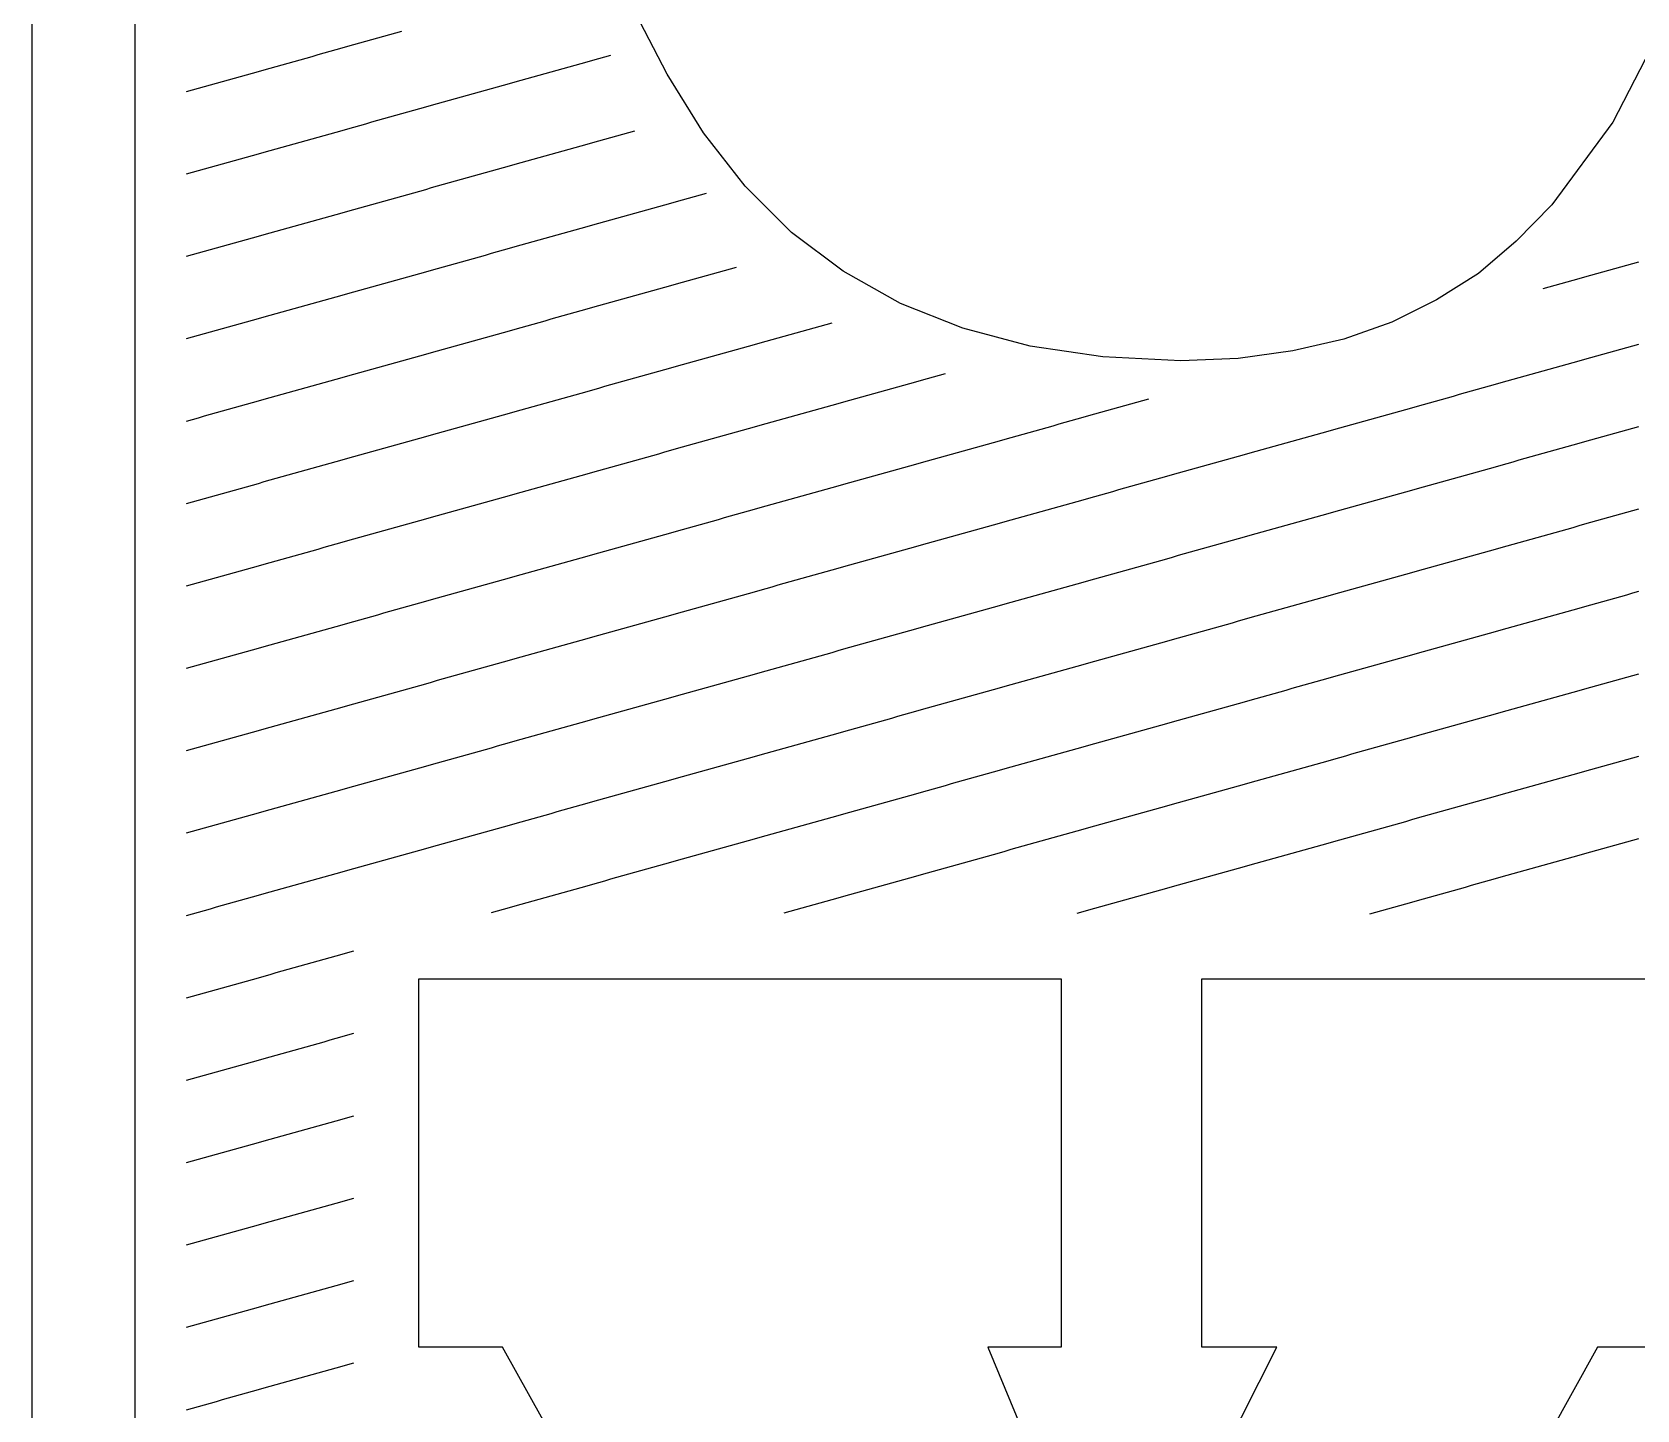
# Model space of a CAD drawing. Header units: millimetres. Extents: x 7 to 193, y 7 to 313.
# Drawn here: x 7 to 69.3, y 179.2 to 232.7 of the extents above; entities that cross this region are included whole.
import ezdxf

# ---------------------------------------------------------------- set-up
doc = ezdxf.new("R2010")
doc.units = ezdxf.units.MM
doc.layers.add('STUDY_GUIDES', color=7, linetype='Continuous')
doc.layers.add('STUDY_LETTER_BOUNDARY', color=7, linetype='Continuous')

msp = doc.modelspace()

# ---------------------------------------------------------------- linework, layer by layer
at = {"layer": 'STUDY_GUIDES'}
for points in [[(7, 19), (7, 301)], [(11, 20), (11, 300)], [(13, 230.44), (13.232, 230.505), (13.464, 230.5699), (13.696, 230.6349), (13.928, 230.6998), (14.16, 230.7648), (14.392, 230.8298), (14.624, 230.8947), (14.856, 230.9597), (15.088, 231.0246), (15.32, 231.0896), (15.552, 231.1546), (15.784, 231.2195), (16.016, 231.2845), (16.248, 231.3494), (16.48, 231.4144), (16.712, 231.4794), (16.944, 231.5443), (17.176, 231.6093), (17.408, 231.6742), (17.64, 231.7392), (17.872, 231.8042), (18.104, 231.8691), (18.336, 231.9341), (18.568, 231.999), (18.8, 232.064), (19.032, 232.129), (19.264, 232.1939), (19.496, 232.2589), (19.728, 232.3238), (19.96, 232.3888), (20.192, 232.4538), (20.424, 232.5187), (20.656, 232.5837), (20.888, 232.6486), (21.12, 232.7136), (21.352, 232.7786)], [(13, 227.24), (13.232, 227.305), (13.464, 227.3699), (13.696, 227.4349), (13.928, 227.4998), (14.16, 227.5648), (14.392, 227.6298), (14.624, 227.6947), (14.856, 227.7597), (15.088, 227.8246), (15.32, 227.8896), (15.552, 227.9546), (15.784, 228.0195), (16.016, 228.0845), (16.248, 228.1494), (16.48, 228.2144), (16.712, 228.2794), (16.944, 228.3443), (17.176, 228.4093), (17.408, 228.4742), (17.64, 228.5392), (17.872, 228.6042), (18.104, 228.6691), (18.336, 228.7341), (18.568, 228.799), (18.8, 228.864), (19.032, 228.929), (19.264, 228.9939), (19.496, 229.0589), (19.728, 229.1238), (19.96, 229.1888), (20.192, 229.2538), (20.424, 229.3187), (20.656, 229.3837), (20.888, 229.4486), (21.12, 229.5136), (21.352, 229.5786), (21.584, 229.6435), (21.816, 229.7085), (22.048, 229.7734), (22.28, 229.8384), (22.512, 229.9034), (22.744, 229.9683), (22.976, 230.0333), (23.208, 230.0982), (23.44, 230.1632), (23.672, 230.2282), (23.904, 230.2931), (24.136, 230.3581), (24.368, 230.423), (24.6, 230.488), (24.832, 230.553), (25.064, 230.6179), (25.296, 230.6829), (25.528, 230.7478), (25.76, 230.8128), (25.992, 230.8778), (26.224, 230.9427), (26.456, 231.0077), (26.688, 231.0726), (26.92, 231.1376), (27.152, 231.2026), (27.384, 231.2675), (27.616, 231.3325), (27.848, 231.3974), (28.08, 231.4624), (28.312, 231.5274), (28.544, 231.5923), (28.776, 231.6573), (29.008, 231.7222), (29.24, 231.7872), (29.472, 231.8522)], [(13, 224.04), (13.232, 224.105), (13.464, 224.1699), (13.696, 224.2349), (13.928, 224.2998), (14.16, 224.3648), (14.392, 224.4298), (14.624, 224.4947), (14.856, 224.5597), (15.088, 224.6246), (15.32, 224.6896), (15.552, 224.7546), (15.784, 224.8195), (16.016, 224.8845), (16.248, 224.9494), (16.48, 225.0144), (16.712, 225.0794), (16.944, 225.1443), (17.176, 225.2093), (17.408, 225.2742), (17.64, 225.3392), (17.872, 225.4042), (18.104, 225.4691), (18.336, 225.5341), (18.568, 225.599), (18.8, 225.664), (19.032, 225.729), (19.264, 225.7939), (19.496, 225.8589), (19.728, 225.9238), (19.96, 225.9888), (20.192, 226.0538), (20.424, 226.1187), (20.656, 226.1837), (20.888, 226.2486), (21.12, 226.3136), (21.352, 226.3786), (21.584, 226.4435), (21.816, 226.5085), (22.048, 226.5734), (22.28, 226.6384), (22.512, 226.7034), (22.744, 226.7683), (22.976, 226.8333), (23.208, 226.8982), (23.44, 226.9632), (23.672, 227.0282), (23.904, 227.0931), (24.136, 227.1581), (24.368, 227.223), (24.6, 227.288), (24.832, 227.353), (25.064, 227.4179), (25.296, 227.4829), (25.528, 227.5478), (25.76, 227.6128), (25.992, 227.6778), (26.224, 227.7427), (26.456, 227.8077), (26.688, 227.8726), (26.92, 227.9376), (27.152, 228.0026), (27.384, 228.0675), (27.616, 228.1325), (27.848, 228.1974), (28.08, 228.2624), (28.312, 228.3274), (28.544, 228.3923), (28.776, 228.4573), (29.008, 228.5222), (29.24, 228.5872), (29.472, 228.6522), (29.704, 228.7171), (29.936, 228.7821), (30.168, 228.847), (30.4, 228.912)], [(13, 220.84), (13.232, 220.905), (13.464, 220.9699), (13.696, 221.0349), (13.928, 221.0998), (14.16, 221.1648), (14.392, 221.2298), (14.624, 221.2947), (14.856, 221.3597), (15.088, 221.4246), (15.32, 221.4896), (15.552, 221.5546), (15.784, 221.6195), (16.016, 221.6845), (16.248, 221.7494), (16.48, 221.8144), (16.712, 221.8794), (16.944, 221.9443), (17.176, 222.0093), (17.408, 222.0742), (17.64, 222.1392), (17.872, 222.2042), (18.104, 222.2691), (18.336, 222.3341), (18.568, 222.399), (18.8, 222.464), (19.032, 222.529), (19.264, 222.5939), (19.496, 222.6589), (19.728, 222.7238), (19.96, 222.7888), (20.192, 222.8538), (20.424, 222.9187), (20.656, 222.9837), (20.888, 223.0486), (21.12, 223.1136), (21.352, 223.1786), (21.584, 223.2435), (21.816, 223.3085), (22.048, 223.3734), (22.28, 223.4384), (22.512, 223.5034), (22.744, 223.5683), (22.976, 223.6333), (23.208, 223.6982), (23.44, 223.7632), (23.672, 223.8282), (23.904, 223.8931), (24.136, 223.9581), (24.368, 224.023), (24.6, 224.088), (24.832, 224.153), (25.064, 224.2179), (25.296, 224.2829), (25.528, 224.3478), (25.76, 224.4128), (25.992, 224.4778), (26.224, 224.5427), (26.456, 224.6077), (26.688, 224.6726), (26.92, 224.7376), (27.152, 224.8026), (27.384, 224.8675), (27.616, 224.9325), (27.848, 224.9974), (28.08, 225.0624), (28.312, 225.1274), (28.544, 225.1923), (28.776, 225.2573), (29.008, 225.3222), (29.24, 225.3872), (29.472, 225.4522), (29.704, 225.5171), (29.936, 225.5821), (30.168, 225.647), (30.4, 225.712), (30.632, 225.777), (30.864, 225.8419), (31.096, 225.9069), (31.328, 225.9718), (31.56, 226.0368), (31.792, 226.1018), (32.024, 226.1667), (32.256, 226.2317), (32.488, 226.2966), (32.72, 226.3616), (32.952, 226.4266), (33.184, 226.4915)], [(65.664, 222.7859), (65.896, 222.8509), (66.128, 222.9158), (66.36, 222.9808), (66.592, 223.0458), (66.824, 223.1107), (67.056, 223.1757), (67.288, 223.2406), (67.52, 223.3056), (67.752, 223.3706), (67.984, 223.4355), (68.216, 223.5005), (68.448, 223.5654), (68.68, 223.6304), (68.912, 223.6954), (69.144, 223.7603), (69.376, 223.8253)], [(13, 217.64), (13.232, 217.705), (13.464, 217.7699), (13.696, 217.8349), (13.928, 217.8998), (14.16, 217.9648), (14.392, 218.0298), (14.624, 218.0947), (14.856, 218.1597), (15.088, 218.2246), (15.32, 218.2896), (15.552, 218.3546), (15.784, 218.4195), (16.016, 218.4845), (16.248, 218.5494), (16.48, 218.6144), (16.712, 218.6794), (16.944, 218.7443), (17.176, 218.8093), (17.408, 218.8742), (17.64, 218.9392), (17.872, 219.0042), (18.104, 219.0691), (18.336, 219.1341), (18.568, 219.199), (18.8, 219.264), (19.032, 219.329), (19.264, 219.3939), (19.496, 219.4589), (19.728, 219.5238), (19.96, 219.5888), (20.192, 219.6538), (20.424, 219.7187), (20.656, 219.7837), (20.888, 219.8486), (21.12, 219.9136), (21.352, 219.9786), (21.584, 220.0435), (21.816, 220.1085), (22.048, 220.1734), (22.28, 220.2384), (22.512, 220.3034), (22.744, 220.3683), (22.976, 220.4333), (23.208, 220.4982), (23.44, 220.5632), (23.672, 220.6282), (23.904, 220.6931), (24.136, 220.7581), (24.368, 220.823), (24.6, 220.888), (24.832, 220.953), (25.064, 221.0179), (25.296, 221.0829), (25.528, 221.1478), (25.76, 221.2128), (25.992, 221.2778), (26.224, 221.3427), (26.456, 221.4077), (26.688, 221.4726), (26.92, 221.5376), (27.152, 221.6026), (27.384, 221.6675), (27.616, 221.7325), (27.848, 221.7974), (28.08, 221.8624), (28.312, 221.9274), (28.544, 221.9923), (28.776, 222.0573), (29.008, 222.1222), (29.24, 222.1872), (29.472, 222.2522), (29.704, 222.3171), (29.936, 222.3821), (30.168, 222.447), (30.4, 222.512), (30.632, 222.577), (30.864, 222.6419), (31.096, 222.7069), (31.328, 222.7718), (31.56, 222.8368), (31.792, 222.9018), (32.024, 222.9667), (32.256, 223.0317), (32.488, 223.0966), (32.72, 223.1616), (32.952, 223.2266), (33.184, 223.2915), (33.416, 223.3565), (33.648, 223.4214), (33.88, 223.4864), (34.112, 223.5514), (34.344, 223.6163)], [(13, 214.44), (13.232, 214.505), (13.464, 214.5699), (13.696, 214.6349), (13.928, 214.6998), (14.16, 214.7648), (14.392, 214.8298), (14.624, 214.8947), (14.856, 214.9597), (15.088, 215.0246), (15.32, 215.0896), (15.552, 215.1546), (15.784, 215.2195), (16.016, 215.2845), (16.248, 215.3494), (16.48, 215.4144), (16.712, 215.4794), (16.944, 215.5443), (17.176, 215.6093), (17.408, 215.6742), (17.64, 215.7392), (17.872, 215.8042), (18.104, 215.8691), (18.336, 215.9341), (18.568, 215.999), (18.8, 216.064), (19.032, 216.129), (19.264, 216.1939), (19.496, 216.2589), (19.728, 216.3238), (19.96, 216.3888), (20.192, 216.4538), (20.424, 216.5187), (20.656, 216.5837), (20.888, 216.6486), (21.12, 216.7136), (21.352, 216.7786), (21.584, 216.8435), (21.816, 216.9085), (22.048, 216.9734), (22.28, 217.0384), (22.512, 217.1034), (22.744, 217.1683), (22.976, 217.2333), (23.208, 217.2982), (23.44, 217.3632), (23.672, 217.4282), (23.904, 217.4931), (24.136, 217.5581), (24.368, 217.623), (24.6, 217.688), (24.832, 217.753), (25.064, 217.8179), (25.296, 217.8829), (25.528, 217.9478), (25.76, 218.0128), (25.992, 218.0778), (26.224, 218.1427), (26.456, 218.2077), (26.688, 218.2726), (26.92, 218.3376), (27.152, 218.4026), (27.384, 218.4675), (27.616, 218.5325), (27.848, 218.5974), (28.08, 218.6624), (28.312, 218.7274), (28.544, 218.7923), (28.776, 218.8573), (29.008, 218.9222), (29.24, 218.9872), (29.472, 219.0522), (29.704, 219.1171), (29.936, 219.1821), (30.168, 219.247), (30.4, 219.312), (30.632, 219.377), (30.864, 219.4419), (31.096, 219.5069), (31.328, 219.5718), (31.56, 219.6368), (31.792, 219.7018), (32.024, 219.7667), (32.256, 219.8317), (32.488, 219.8966), (32.72, 219.9616), (32.952, 220.0266), (33.184, 220.0915), (33.416, 220.1565), (33.648, 220.2214), (33.88, 220.2864), (34.112, 220.3514), (34.344, 220.4163), (34.576, 220.4813), (34.808, 220.5462), (35.04, 220.6112), (35.272, 220.6762), (35.504, 220.7411), (35.736, 220.8061), (35.968, 220.871), (36.2, 220.936), (36.432, 221.001), (36.664, 221.0659), (36.896, 221.1309), (37.128, 221.1958), (37.36, 221.2608), (37.592, 221.3258), (37.824, 221.3907), (38.056, 221.4557)], [(13, 204.84), (13.232, 204.905), (13.464, 204.9699), (13.696, 205.0349), (13.928, 205.0998), (14.16, 205.1648), (14.392, 205.2298), (14.624, 205.2947), (14.856, 205.3597), (15.088, 205.4246), (15.32, 205.4896), (15.552, 205.5546), (15.784, 205.6195), (16.016, 205.6845), (16.248, 205.7494), (16.48, 205.8144), (16.712, 205.8794), (16.944, 205.9443), (17.176, 206.0093), (17.408, 206.0742), (17.64, 206.1392), (17.872, 206.2042), (18.104, 206.2691), (18.336, 206.3341), (18.568, 206.399), (18.8, 206.464), (19.032, 206.529), (19.264, 206.5939), (19.496, 206.6589), (19.728, 206.7238), (19.96, 206.7888), (20.192, 206.8538), (20.424, 206.9187), (20.656, 206.9837), (20.888, 207.0486), (21.12, 207.1136), (21.352, 207.1786), (21.584, 207.2435), (21.816, 207.3085), (22.048, 207.3734), (22.28, 207.4384), (22.512, 207.5034), (22.744, 207.5683), (22.976, 207.6333), (23.208, 207.6982), (23.44, 207.7632), (23.672, 207.8282), (23.904, 207.8931), (24.136, 207.9581), (24.368, 208.023), (24.6, 208.088), (24.832, 208.153), (25.064, 208.2179), (25.296, 208.2829), (25.528, 208.3478), (25.76, 208.4128), (25.992, 208.4778), (26.224, 208.5427), (26.456, 208.6077), (26.688, 208.6726), (26.92, 208.7376), (27.152, 208.8026), (27.384, 208.8675), (27.616, 208.9325), (27.848, 208.9974), (28.08, 209.0624), (28.312, 209.1274), (28.544, 209.1923), (28.776, 209.2573), (29.008, 209.3222), (29.24, 209.3872), (29.472, 209.4522), (29.704, 209.5171), (29.936, 209.5821), (30.168, 209.647), (30.4, 209.712), (30.632, 209.777), (30.864, 209.8419), (31.096, 209.9069), (31.328, 209.9718), (31.56, 210.0368), (31.792, 210.1018), (32.024, 210.1667), (32.256, 210.2317), (32.488, 210.2966), (32.72, 210.3616), (32.952, 210.4266), (33.184, 210.4915), (33.416, 210.5565), (33.648, 210.6214), (33.88, 210.6864), (34.112, 210.7514), (34.344, 210.8163), (34.576, 210.8813), (34.808, 210.9462), (35.04, 211.0112), (35.272, 211.0762), (35.504, 211.1411), (35.736, 211.2061), (35.968, 211.271), (36.2, 211.336), (36.432, 211.401), (36.664, 211.4659), (36.896, 211.5309), (37.128, 211.5958), (37.36, 211.6608), (37.592, 211.7258), (37.824, 211.7907), (38.056, 211.8557), (38.288, 211.9206), (38.52, 211.9856), (38.752, 212.0506), (38.984, 212.1155), (39.216, 212.1805), (39.448, 212.2454), (39.68, 212.3104), (39.912, 212.3754), (40.144, 212.4403), (40.376, 212.5053), (40.608, 212.5702), (40.84, 212.6352), (41.072, 212.7002), (41.304, 212.7651), (41.536, 212.8301), (41.768, 212.895), (42, 212.96), (42.232, 213.025), (42.464, 213.0899), (42.696, 213.1549), (42.928, 213.2198), (43.16, 213.2848), (43.392, 213.3498), (43.624, 213.4147), (43.856, 213.4797), (44.088, 213.5446), (44.32, 213.6096), (44.552, 213.6746), (44.784, 213.7395), (45.016, 213.8045), (45.248, 213.8694), (45.48, 213.9344), (45.712, 213.9994), (45.944, 214.0643), (46.176, 214.1293), (46.408, 214.1942), (46.64, 214.2592), (46.872, 214.3242), (47.104, 214.3891), (47.336, 214.4541), (47.568, 214.519), (47.8, 214.584), (48.032, 214.649), (48.264, 214.7139), (48.496, 214.7789), (48.728, 214.8438), (48.96, 214.9088), (49.192, 214.9738), (49.424, 215.0387), (49.656, 215.1037), (49.888, 215.1686), (50.12, 215.2336), (50.352, 215.2986), (50.584, 215.3635), (50.816, 215.4285), (51.048, 215.4934), (51.28, 215.5584), (51.512, 215.6234), (51.744, 215.6883), (51.976, 215.7533), (52.208, 215.8182), (52.44, 215.8832), (52.672, 215.9482), (52.904, 216.0131), (53.136, 216.0781), (53.368, 216.143), (53.6, 216.208), (53.832, 216.273), (54.064, 216.3379), (54.296, 216.4029), (54.528, 216.4678), (54.76, 216.5328), (54.992, 216.5978), (55.224, 216.6627), (55.456, 216.7277), (55.688, 216.7926), (55.92, 216.8576), (56.152, 216.9226), (56.384, 216.9875), (56.616, 217.0525), (56.848, 217.1174), (57.08, 217.1824), (57.312, 217.2474), (57.544, 217.3123), (57.776, 217.3773), (58.008, 217.4422), (58.24, 217.5072), (58.472, 217.5722), (58.704, 217.6371), (58.936, 217.7021), (59.168, 217.767), (59.4, 217.832), (59.632, 217.897), (59.864, 217.9619), (60.096, 218.0269), (60.328, 218.0918), (60.56, 218.1568), (60.792, 218.2218), (61.024, 218.2867), (61.256, 218.3517), (61.488, 218.4166), (61.72, 218.4816), (61.952, 218.5466), (62.184, 218.6115), (62.416, 218.6765), (62.648, 218.7414), (62.88, 218.8064), (63.112, 218.8714), (63.344, 218.9363), (63.576, 219.0013), (63.808, 219.0662), (64.04, 219.1312), (64.272, 219.1962), (64.504, 219.2611), (64.736, 219.3261), (64.968, 219.391), (65.2, 219.456), (65.432, 219.521), (65.664, 219.5859), (65.896, 219.6509), (66.128, 219.7158), (66.36, 219.7808), (66.592, 219.8458), (66.824, 219.9107), (67.056, 219.9757), (67.288, 220.0406), (67.52, 220.1056), (67.752, 220.1706), (67.984, 220.2355), (68.216, 220.3005), (68.448, 220.3654), (68.68, 220.4304), (68.912, 220.4954), (69.144, 220.5603), (69.376, 220.6253)], [(13, 211.24), (13.232, 211.305), (13.464, 211.3699), (13.696, 211.4349), (13.928, 211.4998), (14.16, 211.5648), (14.392, 211.6298), (14.624, 211.6947), (14.856, 211.7597), (15.088, 211.8246), (15.32, 211.8896), (15.552, 211.9546), (15.784, 212.0195), (16.016, 212.0845), (16.248, 212.1494), (16.48, 212.2144), (16.712, 212.2794), (16.944, 212.3443), (17.176, 212.4093), (17.408, 212.4742), (17.64, 212.5392), (17.872, 212.6042), (18.104, 212.6691), (18.336, 212.7341), (18.568, 212.799), (18.8, 212.864), (19.032, 212.929), (19.264, 212.9939), (19.496, 213.0589), (19.728, 213.1238), (19.96, 213.1888), (20.192, 213.2538), (20.424, 213.3187), (20.656, 213.3837), (20.888, 213.4486), (21.12, 213.5136), (21.352, 213.5786), (21.584, 213.6435), (21.816, 213.7085), (22.048, 213.7734), (22.28, 213.8384), (22.512, 213.9034), (22.744, 213.9683), (22.976, 214.0333), (23.208, 214.0982), (23.44, 214.1632), (23.672, 214.2282), (23.904, 214.2931), (24.136, 214.3581), (24.368, 214.423), (24.6, 214.488), (24.832, 214.553), (25.064, 214.6179), (25.296, 214.6829), (25.528, 214.7478), (25.76, 214.8128), (25.992, 214.8778), (26.224, 214.9427), (26.456, 215.0077), (26.688, 215.0726), (26.92, 215.1376), (27.152, 215.2026), (27.384, 215.2675), (27.616, 215.3325), (27.848, 215.3974), (28.08, 215.4624), (28.312, 215.5274), (28.544, 215.5923), (28.776, 215.6573), (29.008, 215.7222), (29.24, 215.7872), (29.472, 215.8522), (29.704, 215.9171), (29.936, 215.9821), (30.168, 216.047), (30.4, 216.112), (30.632, 216.177), (30.864, 216.2419), (31.096, 216.3069), (31.328, 216.3718), (31.56, 216.4368), (31.792, 216.5018), (32.024, 216.5667), (32.256, 216.6317), (32.488, 216.6966), (32.72, 216.7616), (32.952, 216.8266), (33.184, 216.8915), (33.416, 216.9565), (33.648, 217.0214), (33.88, 217.0864), (34.112, 217.1514), (34.344, 217.2163), (34.576, 217.2813), (34.808, 217.3462), (35.04, 217.4112), (35.272, 217.4762), (35.504, 217.5411), (35.736, 217.6061), (35.968, 217.671), (36.2, 217.736), (36.432, 217.801), (36.664, 217.8659), (36.896, 217.9309), (37.128, 217.9958), (37.36, 218.0608), (37.592, 218.1258), (37.824, 218.1907), (38.056, 218.2557), (38.288, 218.3206), (38.52, 218.3856), (38.752, 218.4506), (38.984, 218.5155), (39.216, 218.5805), (39.448, 218.6454), (39.68, 218.7104), (39.912, 218.7754), (40.144, 218.8403), (40.376, 218.9053), (40.608, 218.9702), (40.84, 219.0352), (41.072, 219.1002), (41.304, 219.1651), (41.536, 219.2301), (41.768, 219.295), (42, 219.36), (42.232, 219.425), (42.464, 219.4899)], [(13, 208.04), (13.232, 208.105), (13.464, 208.1699), (13.696, 208.2349), (13.928, 208.2998), (14.16, 208.3648), (14.392, 208.4298), (14.624, 208.4947), (14.856, 208.5597), (15.088, 208.6246), (15.32, 208.6896), (15.552, 208.7546), (15.784, 208.8195), (16.016, 208.8845), (16.248, 208.9494), (16.48, 209.0144), (16.712, 209.0794), (16.944, 209.1443), (17.176, 209.2093), (17.408, 209.2742), (17.64, 209.3392), (17.872, 209.4042), (18.104, 209.4691), (18.336, 209.5341), (18.568, 209.599), (18.8, 209.664), (19.032, 209.729), (19.264, 209.7939), (19.496, 209.8589), (19.728, 209.9238), (19.96, 209.9888), (20.192, 210.0538), (20.424, 210.1187), (20.656, 210.1837), (20.888, 210.2486), (21.12, 210.3136), (21.352, 210.3786), (21.584, 210.4435), (21.816, 210.5085), (22.048, 210.5734), (22.28, 210.6384), (22.512, 210.7034), (22.744, 210.7683), (22.976, 210.8333), (23.208, 210.8982), (23.44, 210.9632), (23.672, 211.0282), (23.904, 211.0931), (24.136, 211.1581), (24.368, 211.223), (24.6, 211.288), (24.832, 211.353), (25.064, 211.4179), (25.296, 211.4829), (25.528, 211.5478), (25.76, 211.6128), (25.992, 211.6778), (26.224, 211.7427), (26.456, 211.8077), (26.688, 211.8726), (26.92, 211.9376), (27.152, 212.0026), (27.384, 212.0675), (27.616, 212.1325), (27.848, 212.1974), (28.08, 212.2624), (28.312, 212.3274), (28.544, 212.3923), (28.776, 212.4573), (29.008, 212.5222), (29.24, 212.5872), (29.472, 212.6522), (29.704, 212.7171), (29.936, 212.7821), (30.168, 212.847), (30.4, 212.912), (30.632, 212.977), (30.864, 213.0419), (31.096, 213.1069), (31.328, 213.1718), (31.56, 213.2368), (31.792, 213.3018), (32.024, 213.3667), (32.256, 213.4317), (32.488, 213.4966), (32.72, 213.5616), (32.952, 213.6266), (33.184, 213.6915), (33.416, 213.7565), (33.648, 213.8214), (33.88, 213.8864), (34.112, 213.9514), (34.344, 214.0163), (34.576, 214.0813), (34.808, 214.1462), (35.04, 214.2112), (35.272, 214.2762), (35.504, 214.3411), (35.736, 214.4061), (35.968, 214.471), (36.2, 214.536), (36.432, 214.601), (36.664, 214.6659), (36.896, 214.7309), (37.128, 214.7958), (37.36, 214.8608), (37.592, 214.9258), (37.824, 214.9907), (38.056, 215.0557), (38.288, 215.1206), (38.52, 215.1856), (38.752, 215.2506), (38.984, 215.3155), (39.216, 215.3805), (39.448, 215.4454), (39.68, 215.5104), (39.912, 215.5754), (40.144, 215.6403), (40.376, 215.7053), (40.608, 215.7702), (40.84, 215.8352), (41.072, 215.9002), (41.304, 215.9651), (41.536, 216.0301), (41.768, 216.095), (42, 216.16), (42.232, 216.225), (42.464, 216.2899), (42.696, 216.3549), (42.928, 216.4198), (43.16, 216.4848), (43.392, 216.5498), (43.624, 216.6147), (43.856, 216.6797), (44.088, 216.7446), (44.32, 216.8096), (44.552, 216.8746), (44.784, 216.9395), (45.016, 217.0045), (45.248, 217.0694), (45.48, 217.1344), (45.712, 217.1994), (45.944, 217.2643), (46.176, 217.3293), (46.408, 217.3942), (46.64, 217.4592), (46.872, 217.5242), (47.104, 217.5891), (47.336, 217.6541), (47.568, 217.719), (47.8, 217.784), (48.032, 217.849), (48.264, 217.9139), (48.496, 217.9789), (48.728, 218.0438), (48.96, 218.1088), (49.192, 218.1738), (49.424, 218.2387), (49.656, 218.3037), (49.888, 218.3686), (50.12, 218.4336), (50.352, 218.4986)], [(13, 201.64), (13.232, 201.705), (13.464, 201.7699), (13.696, 201.8349), (13.928, 201.8998), (14.16, 201.9648), (14.392, 202.0298), (14.624, 202.0947), (14.856, 202.1597), (15.088, 202.2246), (15.32, 202.2896), (15.552, 202.3546), (15.784, 202.4195), (16.016, 202.4845), (16.248, 202.5494), (16.48, 202.6144), (16.712, 202.6794), (16.944, 202.7443), (17.176, 202.8093), (17.408, 202.8742), (17.64, 202.9392), (17.872, 203.0042), (18.104, 203.0691), (18.336, 203.1341), (18.568, 203.199), (18.8, 203.264), (19.032, 203.329), (19.264, 203.3939), (19.496, 203.4589), (19.728, 203.5238), (19.96, 203.5888), (20.192, 203.6538), (20.424, 203.7187), (20.656, 203.7837), (20.888, 203.8486), (21.12, 203.9136), (21.352, 203.9786), (21.584, 204.0435), (21.816, 204.1085), (22.048, 204.1734), (22.28, 204.2384), (22.512, 204.3034), (22.744, 204.3683), (22.976, 204.4333), (23.208, 204.4982), (23.44, 204.5632), (23.672, 204.6282), (23.904, 204.6931), (24.136, 204.7581), (24.368, 204.823), (24.6, 204.888), (24.832, 204.953), (25.064, 205.0179), (25.296, 205.0829), (25.528, 205.1478), (25.76, 205.2128), (25.992, 205.2778), (26.224, 205.3427), (26.456, 205.4077), (26.688, 205.4726), (26.92, 205.5376), (27.152, 205.6026), (27.384, 205.6675), (27.616, 205.7325), (27.848, 205.7974), (28.08, 205.8624), (28.312, 205.9274), (28.544, 205.9923), (28.776, 206.0573), (29.008, 206.1222), (29.24, 206.1872), (29.472, 206.2522), (29.704, 206.3171), (29.936, 206.3821), (30.168, 206.447), (30.4, 206.512), (30.632, 206.577), (30.864, 206.6419), (31.096, 206.7069), (31.328, 206.7718), (31.56, 206.8368), (31.792, 206.9018), (32.024, 206.9667), (32.256, 207.0317), (32.488, 207.0966), (32.72, 207.1616), (32.952, 207.2266), (33.184, 207.2915), (33.416, 207.3565), (33.648, 207.4214), (33.88, 207.4864), (34.112, 207.5514), (34.344, 207.6163), (34.576, 207.6813), (34.808, 207.7462), (35.04, 207.8112), (35.272, 207.8762), (35.504, 207.9411), (35.736, 208.0061), (35.968, 208.071), (36.2, 208.136), (36.432, 208.201), (36.664, 208.2659), (36.896, 208.3309), (37.128, 208.3958), (37.36, 208.4608), (37.592, 208.5258), (37.824, 208.5907), (38.056, 208.6557), (38.288, 208.7206), (38.52, 208.7856), (38.752, 208.8506), (38.984, 208.9155), (39.216, 208.9805), (39.448, 209.0454), (39.68, 209.1104), (39.912, 209.1754), (40.144, 209.2403), (40.376, 209.3053), (40.608, 209.3702), (40.84, 209.4352), (41.072, 209.5002), (41.304, 209.5651), (41.536, 209.6301), (41.768, 209.695), (42, 209.76), (42.232, 209.825), (42.464, 209.8899), (42.696, 209.9549), (42.928, 210.0198), (43.16, 210.0848), (43.392, 210.1498), (43.624, 210.2147), (43.856, 210.2797), (44.088, 210.3446), (44.32, 210.4096), (44.552, 210.4746), (44.784, 210.5395), (45.016, 210.6045), (45.248, 210.6694), (45.48, 210.7344), (45.712, 210.7994), (45.944, 210.8643), (46.176, 210.9293), (46.408, 210.9942), (46.64, 211.0592), (46.872, 211.1242), (47.104, 211.1891), (47.336, 211.2541), (47.568, 211.319), (47.8, 211.384), (48.032, 211.449), (48.264, 211.5139), (48.496, 211.5789), (48.728, 211.6438), (48.96, 211.7088), (49.192, 211.7738), (49.424, 211.8387), (49.656, 211.9037), (49.888, 211.9686), (50.12, 212.0336), (50.352, 212.0986), (50.584, 212.1635), (50.816, 212.2285), (51.048, 212.2934), (51.28, 212.3584), (51.512, 212.4234), (51.744, 212.4883), (51.976, 212.5533), (52.208, 212.6182), (52.44, 212.6832), (52.672, 212.7482), (52.904, 212.8131), (53.136, 212.8781), (53.368, 212.943), (53.6, 213.008), (53.832, 213.073), (54.064, 213.1379), (54.296, 213.2029), (54.528, 213.2678), (54.76, 213.3328), (54.992, 213.3978), (55.224, 213.4627), (55.456, 213.5277), (55.688, 213.5926), (55.92, 213.6576), (56.152, 213.7226), (56.384, 213.7875), (56.616, 213.8525), (56.848, 213.9174), (57.08, 213.9824), (57.312, 214.0474), (57.544, 214.1123), (57.776, 214.1773), (58.008, 214.2422), (58.24, 214.3072), (58.472, 214.3722), (58.704, 214.4371), (58.936, 214.5021), (59.168, 214.567), (59.4, 214.632), (59.632, 214.697), (59.864, 214.7619), (60.096, 214.8269), (60.328, 214.8918), (60.56, 214.9568), (60.792, 215.0218), (61.024, 215.0867), (61.256, 215.1517), (61.488, 215.2166), (61.72, 215.2816), (61.952, 215.3466), (62.184, 215.4115), (62.416, 215.4765), (62.648, 215.5414), (62.88, 215.6064), (63.112, 215.6714), (63.344, 215.7363), (63.576, 215.8013), (63.808, 215.8662), (64.04, 215.9312), (64.272, 215.9962), (64.504, 216.0611), (64.736, 216.1261), (64.968, 216.191), (65.2, 216.256), (65.432, 216.321), (65.664, 216.3859), (65.896, 216.4509), (66.128, 216.5158), (66.36, 216.5808), (66.592, 216.6458), (66.824, 216.7107), (67.056, 216.7757), (67.288, 216.8406), (67.52, 216.9056), (67.752, 216.9706), (67.984, 217.0355), (68.216, 217.1005), (68.448, 217.1654), (68.68, 217.2304), (68.912, 217.2954), (69.144, 217.3603), (69.376, 217.4253)], [(13, 198.44), (13.232, 198.505), (13.464, 198.5699), (13.696, 198.6349), (13.928, 198.6998), (14.16, 198.7648), (14.392, 198.8298), (14.624, 198.8947), (14.856, 198.9597), (15.088, 199.0246), (15.32, 199.0896), (15.552, 199.1546), (15.784, 199.2195), (16.016, 199.2845), (16.248, 199.3494), (16.48, 199.4144), (16.712, 199.4794), (16.944, 199.5443), (17.176, 199.6093), (17.408, 199.6742), (17.64, 199.7392), (17.872, 199.8042), (18.104, 199.8691), (18.336, 199.9341), (18.568, 199.999), (18.8, 200.064), (19.032, 200.129), (19.264, 200.1939), (19.496, 200.2589), (19.728, 200.3238), (19.96, 200.3888), (20.192, 200.4538), (20.424, 200.5187), (20.656, 200.5837), (20.888, 200.6486), (21.12, 200.7136), (21.352, 200.7786), (21.584, 200.8435), (21.816, 200.9085), (22.048, 200.9734), (22.28, 201.0384), (22.512, 201.1034), (22.744, 201.1683), (22.976, 201.2333), (23.208, 201.2982), (23.44, 201.3632), (23.672, 201.4282), (23.904, 201.4931), (24.136, 201.5581), (24.368, 201.623), (24.6, 201.688), (24.832, 201.753), (25.064, 201.8179), (25.296, 201.8829), (25.528, 201.9478), (25.76, 202.0128), (25.992, 202.0778), (26.224, 202.1427), (26.456, 202.2077), (26.688, 202.2726), (26.92, 202.3376), (27.152, 202.4026), (27.384, 202.4675), (27.616, 202.5325), (27.848, 202.5974), (28.08, 202.6624), (28.312, 202.7274), (28.544, 202.7923), (28.776, 202.8573), (29.008, 202.9222), (29.24, 202.9872), (29.472, 203.0522), (29.704, 203.1171), (29.936, 203.1821), (30.168, 203.247), (30.4, 203.312), (30.632, 203.377), (30.864, 203.4419), (31.096, 203.5069), (31.328, 203.5718), (31.56, 203.6368), (31.792, 203.7018), (32.024, 203.7667), (32.256, 203.8317), (32.488, 203.8966), (32.72, 203.9616), (32.952, 204.0266), (33.184, 204.0915), (33.416, 204.1565), (33.648, 204.2214), (33.88, 204.2864), (34.112, 204.3514), (34.344, 204.4163), (34.576, 204.4813), (34.808, 204.5462), (35.04, 204.6112), (35.272, 204.6762), (35.504, 204.7411), (35.736, 204.8061), (35.968, 204.871), (36.2, 204.936), (36.432, 205.001), (36.664, 205.0659), (36.896, 205.1309), (37.128, 205.1958), (37.36, 205.2608), (37.592, 205.3258), (37.824, 205.3907), (38.056, 205.4557), (38.288, 205.5206), (38.52, 205.5856), (38.752, 205.6506), (38.984, 205.7155), (39.216, 205.7805), (39.448, 205.8454), (39.68, 205.9104), (39.912, 205.9754), (40.144, 206.0403), (40.376, 206.1053), (40.608, 206.1702), (40.84, 206.2352), (41.072, 206.3002), (41.304, 206.3651), (41.536, 206.4301), (41.768, 206.495), (42, 206.56), (42.232, 206.625), (42.464, 206.6899), (42.696, 206.7549), (42.928, 206.8198), (43.16, 206.8848), (43.392, 206.9498), (43.624, 207.0147), (43.856, 207.0797), (44.088, 207.1446), (44.32, 207.2096), (44.552, 207.2746), (44.784, 207.3395), (45.016, 207.4045), (45.248, 207.4694), (45.48, 207.5344), (45.712, 207.5994), (45.944, 207.6643), (46.176, 207.7293), (46.408, 207.7942), (46.64, 207.8592), (46.872, 207.9242), (47.104, 207.9891), (47.336, 208.0541), (47.568, 208.119), (47.8, 208.184), (48.032, 208.249), (48.264, 208.3139), (48.496, 208.3789), (48.728, 208.4438), (48.96, 208.5088), (49.192, 208.5738), (49.424, 208.6387), (49.656, 208.7037), (49.888, 208.7686), (50.12, 208.8336), (50.352, 208.8986), (50.584, 208.9635), (50.816, 209.0285), (51.048, 209.0934), (51.28, 209.1584), (51.512, 209.2234), (51.744, 209.2883), (51.976, 209.3533), (52.208, 209.4182), (52.44, 209.4832), (52.672, 209.5482), (52.904, 209.6131), (53.136, 209.6781), (53.368, 209.743), (53.6, 209.808), (53.832, 209.873), (54.064, 209.9379), (54.296, 210.0029), (54.528, 210.0678), (54.76, 210.1328), (54.992, 210.1978), (55.224, 210.2627), (55.456, 210.3277), (55.688, 210.3926), (55.92, 210.4576), (56.152, 210.5226), (56.384, 210.5875), (56.616, 210.6525), (56.848, 210.7174), (57.08, 210.7824), (57.312, 210.8474), (57.544, 210.9123), (57.776, 210.9773), (58.008, 211.0422), (58.24, 211.1072), (58.472, 211.1722), (58.704, 211.2371), (58.936, 211.3021), (59.168, 211.367), (59.4, 211.432), (59.632, 211.497), (59.864, 211.5619), (60.096, 211.6269), (60.328, 211.6918), (60.56, 211.7568), (60.792, 211.8218), (61.024, 211.8867), (61.256, 211.9517), (61.488, 212.0166), (61.72, 212.0816), (61.952, 212.1466), (62.184, 212.2115), (62.416, 212.2765), (62.648, 212.3414), (62.88, 212.4064), (63.112, 212.4714), (63.344, 212.5363), (63.576, 212.6013), (63.808, 212.6662), (64.04, 212.7312), (64.272, 212.7962), (64.504, 212.8611), (64.736, 212.9261), (64.968, 212.991), (65.2, 213.056), (65.432, 213.121), (65.664, 213.1859), (65.896, 213.2509), (66.128, 213.3158), (66.36, 213.3808), (66.592, 213.4458), (66.824, 213.5107), (67.056, 213.5757), (67.288, 213.6406), (67.52, 213.7056), (67.752, 213.7706), (67.984, 213.8355), (68.216, 213.9005), (68.448, 213.9654), (68.68, 214.0304), (68.912, 214.0954), (69.144, 214.1603), (69.376, 214.2253)], [(24.832, 198.553), (25.064, 198.6179), (25.296, 198.6829), (25.528, 198.7478), (25.76, 198.8128), (25.992, 198.8778), (26.224, 198.9427), (26.456, 199.0077), (26.688, 199.0726), (26.92, 199.1376), (27.152, 199.2026), (27.384, 199.2675), (27.616, 199.3325), (27.848, 199.3974), (28.08, 199.4624), (28.312, 199.5274), (28.544, 199.5923), (28.776, 199.6573), (29.008, 199.7222), (29.24, 199.7872), (29.472, 199.8522), (29.704, 199.9171), (29.936, 199.9821), (30.168, 200.047), (30.4, 200.112), (30.632, 200.177), (30.864, 200.2419), (31.096, 200.3069), (31.328, 200.3718), (31.56, 200.4368), (31.792, 200.5018), (32.024, 200.5667), (32.256, 200.6317), (32.488, 200.6966), (32.72, 200.7616), (32.952, 200.8266), (33.184, 200.8915), (33.416, 200.9565), (33.648, 201.0214), (33.88, 201.0864), (34.112, 201.1514), (34.344, 201.2163), (34.576, 201.2813), (34.808, 201.3462), (35.04, 201.4112), (35.272, 201.4762), (35.504, 201.5411), (35.736, 201.6061), (35.968, 201.671), (36.2, 201.736), (36.432, 201.801), (36.664, 201.8659), (36.896, 201.9309), (37.128, 201.9958), (37.36, 202.0608), (37.592, 202.1258), (37.824, 202.1907), (38.056, 202.2557), (38.288, 202.3206), (38.52, 202.3856), (38.752, 202.4506), (38.984, 202.5155), (39.216, 202.5805), (39.448, 202.6454), (39.68, 202.7104), (39.912, 202.7754), (40.144, 202.8403), (40.376, 202.9053), (40.608, 202.9702), (40.84, 203.0352), (41.072, 203.1002), (41.304, 203.1651), (41.536, 203.2301), (41.768, 203.295), (42, 203.36), (42.232, 203.425), (42.464, 203.4899), (42.696, 203.5549), (42.928, 203.6198), (43.16, 203.6848), (43.392, 203.7498), (43.624, 203.8147), (43.856, 203.8797), (44.088, 203.9446), (44.32, 204.0096), (44.552, 204.0746), (44.784, 204.1395), (45.016, 204.2045), (45.248, 204.2694), (45.48, 204.3344), (45.712, 204.3994), (45.944, 204.4643), (46.176, 204.5293), (46.408, 204.5942), (46.64, 204.6592), (46.872, 204.7242), (47.104, 204.7891), (47.336, 204.8541), (47.568, 204.919), (47.8, 204.984), (48.032, 205.049), (48.264, 205.1139), (48.496, 205.1789), (48.728, 205.2438), (48.96, 205.3088), (49.192, 205.3738), (49.424, 205.4387), (49.656, 205.5037), (49.888, 205.5686), (50.12, 205.6336), (50.352, 205.6986), (50.584, 205.7635), (50.816, 205.8285), (51.048, 205.8934), (51.28, 205.9584), (51.512, 206.0234), (51.744, 206.0883), (51.976, 206.1533), (52.208, 206.2182), (52.44, 206.2832), (52.672, 206.3482), (52.904, 206.4131), (53.136, 206.4781), (53.368, 206.543), (53.6, 206.608), (53.832, 206.673), (54.064, 206.7379), (54.296, 206.8029), (54.528, 206.8678), (54.76, 206.9328), (54.992, 206.9978), (55.224, 207.0627), (55.456, 207.1277), (55.688, 207.1926), (55.92, 207.2576), (56.152, 207.3226), (56.384, 207.3875), (56.616, 207.4525), (56.848, 207.5174), (57.08, 207.5824), (57.312, 207.6474), (57.544, 207.7123), (57.776, 207.7773), (58.008, 207.8422), (58.24, 207.9072), (58.472, 207.9722), (58.704, 208.0371), (58.936, 208.1021), (59.168, 208.167), (59.4, 208.232), (59.632, 208.297), (59.864, 208.3619), (60.096, 208.4269), (60.328, 208.4918), (60.56, 208.5568), (60.792, 208.6218), (61.024, 208.6867), (61.256, 208.7517), (61.488, 208.8166), (61.72, 208.8816), (61.952, 208.9466), (62.184, 209.0115), (62.416, 209.0765), (62.648, 209.1414), (62.88, 209.2064), (63.112, 209.2714), (63.344, 209.3363), (63.576, 209.4013), (63.808, 209.4662), (64.04, 209.5312), (64.272, 209.5962), (64.504, 209.6611), (64.736, 209.7261), (64.968, 209.791), (65.2, 209.856), (65.432, 209.921), (65.664, 209.9859), (65.896, 210.0509), (66.128, 210.1158), (66.36, 210.1808), (66.592, 210.2458), (66.824, 210.3107), (67.056, 210.3757), (67.288, 210.4406), (67.52, 210.5056), (67.752, 210.5706), (67.984, 210.6355), (68.216, 210.7005), (68.448, 210.7654), (68.68, 210.8304), (68.912, 210.8954), (69.144, 210.9603), (69.376, 211.0253)], [(36.2, 198.536), (36.432, 198.601), (36.664, 198.6659), (36.896, 198.7309), (37.128, 198.7958), (37.36, 198.8608), (37.592, 198.9258), (37.824, 198.9907), (38.056, 199.0557), (38.288, 199.1206), (38.52, 199.1856), (38.752, 199.2506), (38.984, 199.3155), (39.216, 199.3805), (39.448, 199.4454), (39.68, 199.5104), (39.912, 199.5754), (40.144, 199.6403), (40.376, 199.7053), (40.608, 199.7702), (40.84, 199.8352), (41.072, 199.9002), (41.304, 199.9651), (41.536, 200.0301), (41.768, 200.095), (42, 200.16), (42.232, 200.225), (42.464, 200.2899), (42.696, 200.3549), (42.928, 200.4198), (43.16, 200.4848), (43.392, 200.5498), (43.624, 200.6147), (43.856, 200.6797), (44.088, 200.7446), (44.32, 200.8096), (44.552, 200.8746), (44.784, 200.9395), (45.016, 201.0045), (45.248, 201.0694), (45.48, 201.1344), (45.712, 201.1994), (45.944, 201.2643), (46.176, 201.3293), (46.408, 201.3942), (46.64, 201.4592), (46.872, 201.5242), (47.104, 201.5891), (47.336, 201.6541), (47.568, 201.719), (47.8, 201.784), (48.032, 201.849), (48.264, 201.9139), (48.496, 201.9789), (48.728, 202.0438), (48.96, 202.1088), (49.192, 202.1738), (49.424, 202.2387), (49.656, 202.3037), (49.888, 202.3686), (50.12, 202.4336), (50.352, 202.4986), (50.584, 202.5635), (50.816, 202.6285), (51.048, 202.6934), (51.28, 202.7584), (51.512, 202.8234), (51.744, 202.8883), (51.976, 202.9533), (52.208, 203.0182), (52.44, 203.0832), (52.672, 203.1482), (52.904, 203.2131), (53.136, 203.2781), (53.368, 203.343), (53.6, 203.408), (53.832, 203.473), (54.064, 203.5379), (54.296, 203.6029), (54.528, 203.6678), (54.76, 203.7328), (54.992, 203.7978), (55.224, 203.8627), (55.456, 203.9277), (55.688, 203.9926), (55.92, 204.0576), (56.152, 204.1226), (56.384, 204.1875), (56.616, 204.2525), (56.848, 204.3174), (57.08, 204.3824), (57.312, 204.4474), (57.544, 204.5123), (57.776, 204.5773), (58.008, 204.6422), (58.24, 204.7072), (58.472, 204.7722), (58.704, 204.8371), (58.936, 204.9021), (59.168, 204.967), (59.4, 205.032), (59.632, 205.097), (59.864, 205.1619), (60.096, 205.2269), (60.328, 205.2918), (60.56, 205.3568), (60.792, 205.4218), (61.024, 205.4867), (61.256, 205.5517), (61.488, 205.6166), (61.72, 205.6816), (61.952, 205.7466), (62.184, 205.8115), (62.416, 205.8765), (62.648, 205.9414), (62.88, 206.0064), (63.112, 206.0714), (63.344, 206.1363), (63.576, 206.2013), (63.808, 206.2662), (64.04, 206.3312), (64.272, 206.3962), (64.504, 206.4611), (64.736, 206.5261), (64.968, 206.591), (65.2, 206.656), (65.432, 206.721), (65.664, 206.7859), (65.896, 206.8509), (66.128, 206.9158), (66.36, 206.9808), (66.592, 207.0458), (66.824, 207.1107), (67.056, 207.1757), (67.288, 207.2406), (67.52, 207.3056), (67.752, 207.3706), (67.984, 207.4355), (68.216, 207.5005), (68.448, 207.5654), (68.68, 207.6304), (68.912, 207.6954), (69.144, 207.7603), (69.376, 207.8253)], [(47.568, 198.519), (47.8, 198.584), (48.032, 198.649), (48.264, 198.7139), (48.496, 198.7789), (48.728, 198.8438), (48.96, 198.9088), (49.192, 198.9738), (49.424, 199.0387), (49.656, 199.1037), (49.888, 199.1686), (50.12, 199.2336), (50.352, 199.2986), (50.584, 199.3635), (50.816, 199.4285), (51.048, 199.4934), (51.28, 199.5584), (51.512, 199.6234), (51.744, 199.6883), (51.976, 199.7533), (52.208, 199.8182), (52.44, 199.8832), (52.672, 199.9482), (52.904, 200.0131), (53.136, 200.0781), (53.368, 200.143), (53.6, 200.208), (53.832, 200.273), (54.064, 200.3379), (54.296, 200.4029), (54.528, 200.4678), (54.76, 200.5328), (54.992, 200.5978), (55.224, 200.6627), (55.456, 200.7277), (55.688, 200.7926), (55.92, 200.8576), (56.152, 200.9226), (56.384, 200.9875), (56.616, 201.0525), (56.848, 201.1174), (57.08, 201.1824), (57.312, 201.2474), (57.544, 201.3123), (57.776, 201.3773), (58.008, 201.4422), (58.24, 201.5072), (58.472, 201.5722), (58.704, 201.6371), (58.936, 201.7021), (59.168, 201.767), (59.4, 201.832), (59.632, 201.897), (59.864, 201.9619), (60.096, 202.0269), (60.328, 202.0918), (60.56, 202.1568), (60.792, 202.2218), (61.024, 202.2867), (61.256, 202.3517), (61.488, 202.4166), (61.72, 202.4816), (61.952, 202.5466), (62.184, 202.6115), (62.416, 202.6765), (62.648, 202.7414), (62.88, 202.8064), (63.112, 202.8714), (63.344, 202.9363), (63.576, 203.0013), (63.808, 203.0662), (64.04, 203.1312), (64.272, 203.1962), (64.504, 203.2611), (64.736, 203.3261), (64.968, 203.391), (65.2, 203.456), (65.432, 203.521), (65.664, 203.5859), (65.896, 203.6509), (66.128, 203.7158), (66.36, 203.7808), (66.592, 203.8458), (66.824, 203.9107), (67.056, 203.9757), (67.288, 204.0406), (67.52, 204.1056), (67.752, 204.1706), (67.984, 204.2355), (68.216, 204.3005), (68.448, 204.3654), (68.68, 204.4304), (68.912, 204.4954), (69.144, 204.5603), (69.376, 204.6253)], [(58.936, 198.5021), (59.168, 198.567), (59.4, 198.632), (59.632, 198.697), (59.864, 198.7619), (60.096, 198.8269), (60.328, 198.8918), (60.56, 198.9568), (60.792, 199.0218), (61.024, 199.0867), (61.256, 199.1517), (61.488, 199.2166), (61.72, 199.2816), (61.952, 199.3466), (62.184, 199.4115), (62.416, 199.4765), (62.648, 199.5414), (62.88, 199.6064), (63.112, 199.6714), (63.344, 199.7363), (63.576, 199.8013), (63.808, 199.8662), (64.04, 199.9312), (64.272, 199.9962), (64.504, 200.0611), (64.736, 200.1261), (64.968, 200.191), (65.2, 200.256), (65.432, 200.321), (65.664, 200.3859), (65.896, 200.4509), (66.128, 200.5158), (66.36, 200.5808), (66.592, 200.6458), (66.824, 200.7107), (67.056, 200.7757), (67.288, 200.8406), (67.52, 200.9056), (67.752, 200.9706), (67.984, 201.0355), (68.216, 201.1005), (68.448, 201.1654), (68.68, 201.2304), (68.912, 201.2954), (69.144, 201.3603), (69.376, 201.4253)], [(13, 195.24), (13.232, 195.305), (13.464, 195.3699), (13.696, 195.4349), (13.928, 195.4998), (14.16, 195.5648), (14.392, 195.6298), (14.624, 195.6947), (14.856, 195.7597), (15.088, 195.8246), (15.32, 195.8896), (15.552, 195.9546), (15.784, 196.0195), (16.016, 196.0845), (16.248, 196.1494), (16.48, 196.2144), (16.712, 196.2794), (16.944, 196.3443), (17.176, 196.4093), (17.408, 196.4742), (17.64, 196.5392), (17.872, 196.6042), (18.104, 196.6691), (18.336, 196.7341), (18.568, 196.799), (18.8, 196.864), (19.032, 196.929), (19.264, 196.9939), (19.496, 197.0589)], [(13, 192.04), (13.232, 192.105), (13.464, 192.1699), (13.696, 192.2349), (13.928, 192.2998), (14.16, 192.3648), (14.392, 192.4298), (14.624, 192.4947), (14.856, 192.5597), (15.088, 192.6246), (15.32, 192.6896), (15.552, 192.7546), (15.784, 192.8195), (16.016, 192.8845), (16.248, 192.9494), (16.48, 193.0144), (16.712, 193.0794), (16.944, 193.1443), (17.176, 193.2093), (17.408, 193.2742), (17.64, 193.3392), (17.872, 193.4042), (18.104, 193.4691), (18.336, 193.5341), (18.568, 193.599), (18.8, 193.664), (19.032, 193.729), (19.264, 193.7939), (19.496, 193.8589)], [(13, 188.84), (13.232, 188.905), (13.464, 188.9699), (13.696, 189.0349), (13.928, 189.0998), (14.16, 189.1648), (14.392, 189.2298), (14.624, 189.2947), (14.856, 189.3597), (15.088, 189.4246), (15.32, 189.4896), (15.552, 189.5546), (15.784, 189.6195), (16.016, 189.6845), (16.248, 189.7494), (16.48, 189.8144), (16.712, 189.8794), (16.944, 189.9443), (17.176, 190.0093), (17.408, 190.0742), (17.64, 190.1392), (17.872, 190.2042), (18.104, 190.2691), (18.336, 190.3341), (18.568, 190.399), (18.8, 190.464), (19.032, 190.529), (19.264, 190.5939), (19.496, 190.6589)], [(13, 185.64), (13.232, 185.705), (13.464, 185.7699), (13.696, 185.8349), (13.928, 185.8998), (14.16, 185.9648), (14.392, 186.0298), (14.624, 186.0947), (14.856, 186.1597), (15.088, 186.2246), (15.32, 186.2896), (15.552, 186.3546), (15.784, 186.4195), (16.016, 186.4845), (16.248, 186.5494), (16.48, 186.6144), (16.712, 186.6794), (16.944, 186.7443), (17.176, 186.8093), (17.408, 186.8742), (17.64, 186.9392), (17.872, 187.0042), (18.104, 187.0691), (18.336, 187.1341), (18.568, 187.199), (18.8, 187.264), (19.032, 187.329), (19.264, 187.3939), (19.496, 187.4589)], [(13, 182.44), (13.232, 182.505), (13.464, 182.5699), (13.696, 182.6349), (13.928, 182.6998), (14.16, 182.7648), (14.392, 182.8298), (14.624, 182.8947), (14.856, 182.9597), (15.088, 183.0246), (15.32, 183.0896), (15.552, 183.1546), (15.784, 183.2195), (16.016, 183.2845), (16.248, 183.3494), (16.48, 183.4144), (16.712, 183.4794), (16.944, 183.5443), (17.176, 183.6093), (17.408, 183.6742), (17.64, 183.7392), (17.872, 183.8042), (18.104, 183.8691), (18.336, 183.9341), (18.568, 183.999), (18.8, 184.064), (19.032, 184.129), (19.264, 184.1939), (19.496, 184.2589)], [(13, 179.24), (13.232, 179.305), (13.464, 179.3699), (13.696, 179.4349), (13.928, 179.4998), (14.16, 179.5648), (14.392, 179.6298), (14.624, 179.6947), (14.856, 179.7597), (15.088, 179.8246), (15.32, 179.8896), (15.552, 179.9546), (15.784, 180.0195), (16.016, 180.0845), (16.248, 180.1494), (16.48, 180.2144), (16.712, 180.2794), (16.944, 180.3443), (17.176, 180.4093), (17.408, 180.4742), (17.64, 180.5392), (17.872, 180.6042), (18.104, 180.6691), (18.336, 180.7341), (18.568, 180.799), (18.8, 180.864), (19.032, 180.929), (19.264, 180.9939), (19.496, 181.0589)]]:
    msp.add_lwpolyline(points, dxfattribs=at)
at = {"layer": 'STUDY_LETTER_BOUNDARY'}
msp.add_lwpolyline([(70.26, 232.91), (68.37, 229.25), (66, 226.04), (64.62, 224.63), (63.15, 223.37), (61.53, 222.35), (59.79, 221.48), (57.93, 220.82), (55.95, 220.37), (53.82, 220.07), (51.6, 219.98), (48.57, 220.13), (45.75, 220.55), (43.14, 221.24), (40.71, 222.2), (38.49, 223.46), (36.48, 224.96), (34.68, 226.76), (33.06, 228.83), (31.65, 231.11), (30.42, 233.48)], dxfattribs=at)
msp.add_lwpolyline([(59.55, 136.19), (33.48, 136.19), (33.48, 150.5), (37.32, 150.5), (37.32, 160.01), (25.26, 181.67), (22.02, 181.67), (22.02, 195.98), (46.95, 195.98), (46.95, 181.67), (44.1, 181.67), (49.17, 169.46), (55.32, 181.67), (52.41, 181.67), (52.41, 195.98), (70.77, 195.98), (70.77, 181.67), (67.77, 181.67), (55.77, 160.01), (55.77, 150.5), (59.55, 150.5)], close=True, dxfattribs=at)

doc.saveas('drawing.dxf')
